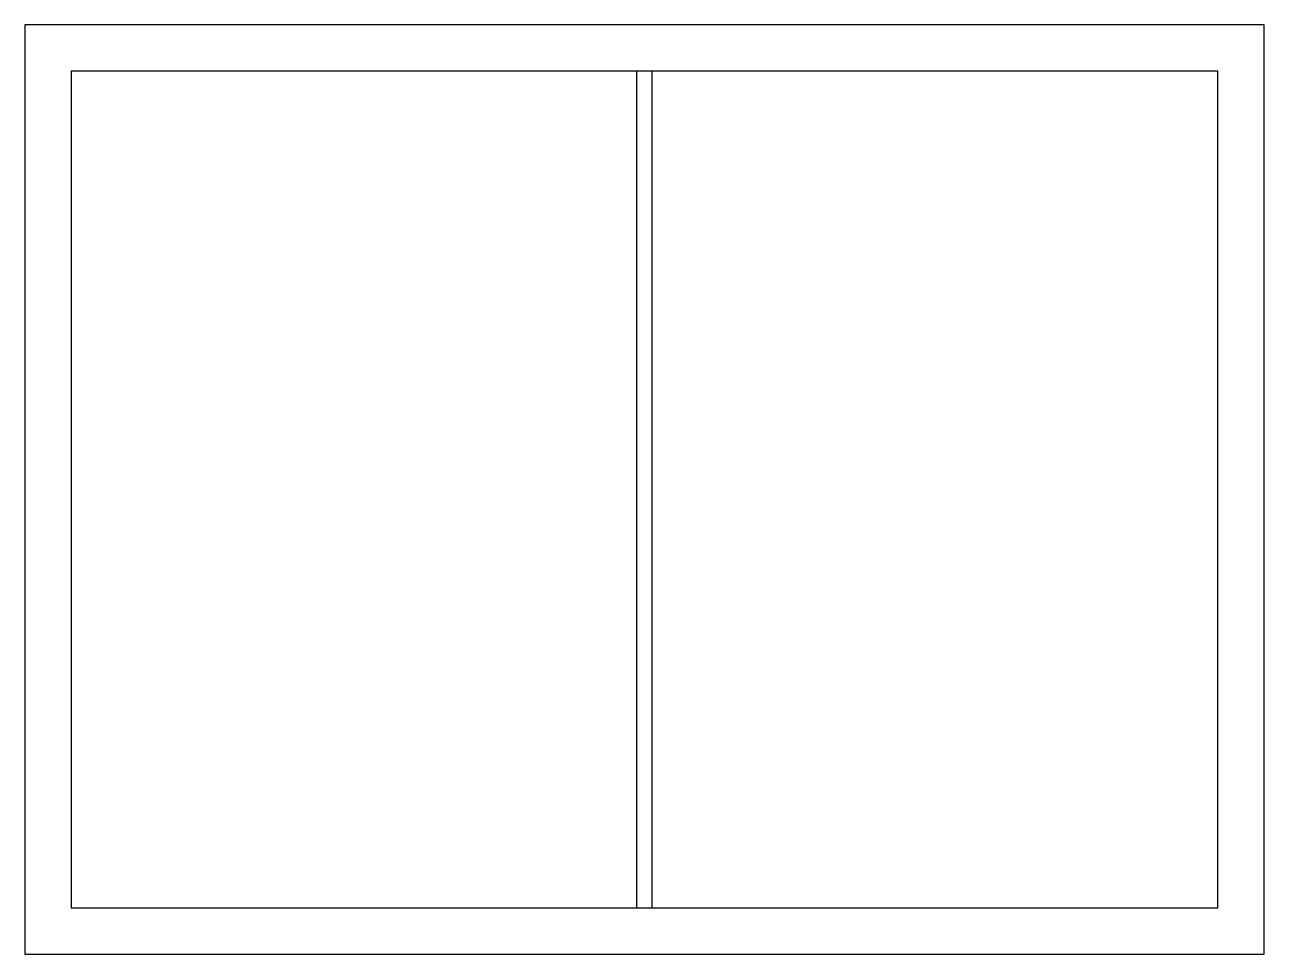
# Model space of a CAD drawing. Header units: centimetres. Extents: x 0 to 800, y 0 to 600.
import ezdxf

# ---------------------------------------------------------------- set-up
doc = ezdxf.new("R2010")
doc.units = ezdxf.units.CM

msp = doc.modelspace()

# ---------------------------------------------------------------- linework, layer by layer
at = {"layer": 'A-WALL'}
for p, q in [((395, 30), (395, 570)), ((405, 30), (405, 570))]:
    msp.add_line(p, q, dxfattribs=at)
for points in [[(0, 0), (800, 0), (800, 600), (0, 600)], [(30, 30), (770, 30), (770, 570), (30, 570)]]:
    msp.add_lwpolyline(points, close=True, dxfattribs=at)

doc.saveas('drawing.dxf')
